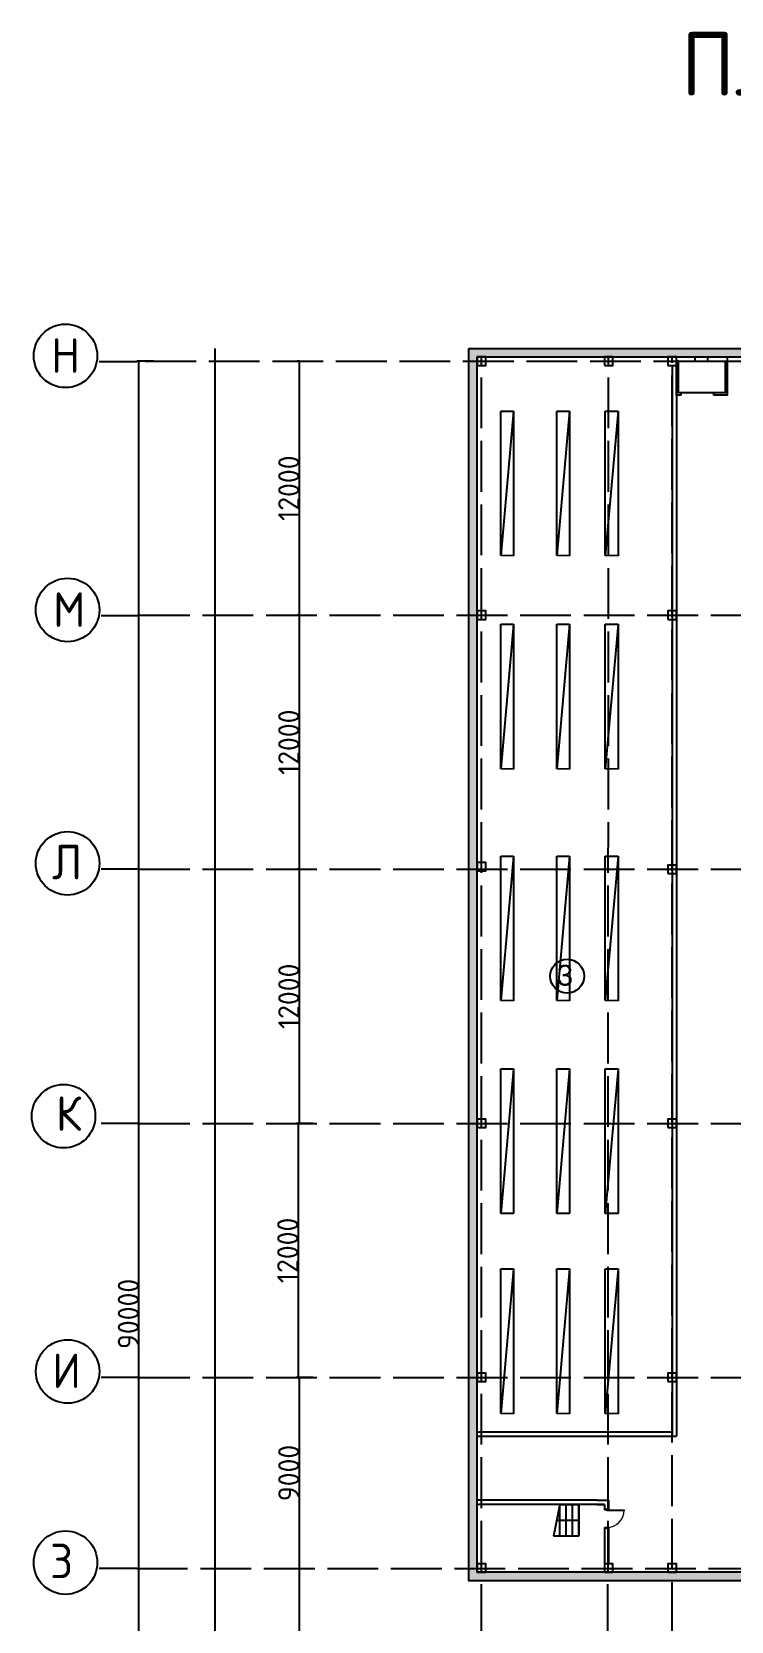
# Model space of a CAD drawing. Header units: millimetres. Extents: x -1544140 to 7445918, y -1294905 to 2019878.
# Drawn here: x 248114 to 281142, y 203624 to 278693 of the extents above; entities that cross this region are included whole.
import ezdxf

# ---------------------------------------------------------------- set-up
doc = ezdxf.new("R2010")
doc.units = ezdxf.units.MM
doc.header["$MEASUREMENT"] = 0
doc.linetypes.add('ACAD_ISO02W100', pattern=[15, 12, -3])
doc.layers.add('JA_Building Outline', color=7, linetype='Continuous', lineweight=5)
doc.layers.add('Plan 1', color=7, linetype='Continuous')
doc.layers.add('Plan 2', color=7, linetype='Continuous')
doc.styles.add('Annotative', font='GOST Common.ttf')
doc.styles.add('gost', font='GOST Common.ttf')
doc.styles.get("Standard").update_dxf_attribs({"font": 'arial.ttf'})
doc.dimstyles.get("Standard").update_dxf_attribs({"dimtxt": 1000, "dimasz": 100, "dimexe": 100, "dimexo": 0.06, "dimgap": 0.19, "dimtad": 1, "dimdec": 0, "dimzin": 0, "dimdsep": 46, "dimtxsty": 'Annotative', "dimblk": 'ARCHTICK', "dimcen": 0.09, "dimadec": 0, "dimazin": 0, "dimtfac": 1, "dimtdec": 0, "dimtofl": 0, "dimtmove": 0, "dimatfit": 3, "dimldrblk": 'ARCHTICK', "dimfxl": 700, "dimfxlon": 1, "dimtolj": 1, "dimtzin": 0, "dimarcsym": 0})

# ---------------------------------------------------------------- blocks, each defined once
blk = doc.blocks.new('_ArchTick')
at = {"color": 0, "linetype": 'ByBlock', "const_width": 0.15}
blk.add_lwpolyline([(-0.5, -0.5), (0.5, 0.5)], dxfattribs=at)
blk = doc.blocks.new('*D21')
at = {"color": 0, "lineweight": -2, "transparency": 16777216}
for p, q in [((253875, 263138), (253075, 263138)), ((253175, 173138), (253175, 263138)), ((253875, 173138), (253075, 173138))]:
    blk.add_line(p, q, dxfattribs=at)
at = {"layer": 'Defpoints', "color": 0, "transparency": 16777216}
for p in [(253175, 263138), (273351, 263138), (273351, 173138)]:
    blk.add_point(p, dxfattribs=at)
at = {"color": 0, "lineweight": -2, "transparency": 16777216, "xscale": 100, "yscale": 100, "zscale": 100}
for p, rotation in [((253175, 263138), 90), ((253175, 173138), 270)]:
    blk.add_blockref('_ArchTick', p, dxfattribs=dict(at, rotation=rotation))
at = {"color": 0, "transparency": 16777216, "insert": (252675, 218138), "char_height": 1000, "attachment_point": 5, "rotation": 90, "style": 'Annotative'}
blk.add_mtext('\\A1;90000', dxfattribs=at)
blk = doc.blocks.new('*D149')
at = {"color": 0, "lineweight": -2, "transparency": 16777216}
for p, q in [((260745, 206111), (260851, 206111)), ((260751, 194138), (260751, 206111)), ((260751, 194138), (260851, 194138))]:
    blk.add_line(p, q, dxfattribs=at)
at = {"layer": 'Defpoints', "color": 0, "transparency": 16777216}
for p in [(260745, 206111), (260751, 206111), (260751, 194138)]:
    blk.add_point(p, dxfattribs=at)
at = {"color": 0, "lineweight": -2, "transparency": 16777216, "xscale": 100, "yscale": 100, "zscale": 100}
for p, rotation in [((260751, 206111), 90), ((260751, 194138), 270)]:
    blk.add_blockref('_ArchTick', p, dxfattribs=dict(at, rotation=rotation))
at = {"color": 0, "transparency": 16777216, "insert": (260251, 200124), "char_height": 1000, "attachment_point": 5, "rotation": 90, "style": 'Annotative'}
blk.add_mtext('\\A1;12000', dxfattribs=at)
blk = doc.blocks.new('*D150')
at = {"color": 0, "lineweight": -2, "transparency": 16777216}
for p, q in [((260751, 215138), (260651, 215138)), ((260751, 206111), (260751, 215138)), ((260051, 206111), (260851, 206111))]:
    blk.add_line(p, q, dxfattribs=at)
at = {"layer": 'Defpoints', "color": 0, "transparency": 16777216}
for p in [(260751, 215138), (260751, 215138), (256745, 206111)]:
    blk.add_point(p, dxfattribs=at)
at = {"color": 0, "lineweight": -2, "transparency": 16777216, "xscale": 100, "yscale": 100, "zscale": 100}
for p, rotation in [((260751, 215138), 90), ((260751, 206111), 270)]:
    blk.add_blockref('_ArchTick', p, dxfattribs=dict(at, rotation=rotation))
at = {"color": 0, "transparency": 16777216, "insert": (260251, 210624), "char_height": 1000, "attachment_point": 5, "rotation": 90, "style": 'Annotative'}
blk.add_mtext('\\A1;9000', dxfattribs=at)
blk = doc.blocks.new('*D151')
at = {"color": 0, "lineweight": -2, "transparency": 16777216}
for p, q in [((260751, 239138), (260651, 239138)), ((260751, 227138), (260751, 239138)), ((260751, 227138), (260851, 227138))]:
    blk.add_line(p, q, dxfattribs=at)
at = {"layer": 'Defpoints', "color": 0, "transparency": 16777216}
for p in [(260751, 239138), (260751, 239138), (260751, 227138)]:
    blk.add_point(p, dxfattribs=at)
at = {"color": 0, "lineweight": -2, "transparency": 16777216, "xscale": 100, "yscale": 100, "zscale": 100}
for p, rotation in [((260751, 239138), 90), ((260751, 227138), 270)]:
    blk.add_blockref('_ArchTick', p, dxfattribs=dict(at, rotation=rotation))
at = {"color": 0, "transparency": 16777216, "insert": (260251, 233138), "char_height": 1000, "attachment_point": 5, "rotation": 90, "style": 'Annotative'}
blk.add_mtext('\\A1;12000', dxfattribs=at)
blk = doc.blocks.new('*D152')
at = {"color": 0, "lineweight": -2, "transparency": 16777216}
for p, q in [((260751, 251138), (260651, 251138)), ((260751, 239138), (260751, 251138)), ((260751, 239138), (260651, 239138))]:
    blk.add_line(p, q, dxfattribs=at)
at = {"layer": 'Defpoints', "color": 0, "transparency": 16777216}
for p in [(260751, 251138), (260751, 251138), (260751, 239138)]:
    blk.add_point(p, dxfattribs=at)
at = {"color": 0, "lineweight": -2, "transparency": 16777216, "xscale": 100, "yscale": 100, "zscale": 100}
for p, rotation in [((260751, 251138), 90), ((260751, 239138), 270)]:
    blk.add_blockref('_ArchTick', p, dxfattribs=dict(at, rotation=rotation))
at = {"color": 0, "transparency": 16777216, "insert": (260251, 245138), "char_height": 1000, "attachment_point": 5, "rotation": 90, "style": 'Annotative'}
blk.add_mtext('\\A1;12000', dxfattribs=at)
blk = doc.blocks.new('*D153')
at = {"color": 0, "lineweight": -2, "transparency": 16777216}
for p, q in [((260751, 263138), (260651, 263138)), ((260751, 251138), (260751, 263138)), ((260751, 251138), (260651, 251138))]:
    blk.add_line(p, q, dxfattribs=at)
at = {"layer": 'Defpoints', "color": 0, "transparency": 16777216}
for p in [(260751, 263138), (260751, 263138), (260751, 251138)]:
    blk.add_point(p, dxfattribs=at)
at = {"color": 0, "lineweight": -2, "transparency": 16777216, "xscale": 100, "yscale": 100, "zscale": 100}
for p, rotation in [((260751, 263138), 90), ((260751, 251138), 270)]:
    blk.add_blockref('_ArchTick', p, dxfattribs=dict(at, rotation=rotation))
at = {"color": 0, "transparency": 16777216, "insert": (260251, 257138), "char_height": 1000, "attachment_point": 5, "rotation": 90, "style": 'Annotative'}
blk.add_mtext('\\A1;12000', dxfattribs=at)
blk = doc.blocks.new('*D157')
at = {"color": 0, "lineweight": -2, "transparency": 16777216}
for p, q in [((261401, 227138), (260601, 227138)), ((260701, 215138), (260701, 227138)), ((261401, 215138), (260601, 215138))]:
    blk.add_line(p, q, dxfattribs=at)
at = {"layer": 'Defpoints', "color": 0, "transparency": 16777216}
for p in [(260701, 227138), (268751, 227138), (268751, 215138)]:
    blk.add_point(p, dxfattribs=at)
at = {"color": 0, "lineweight": -2, "transparency": 16777216, "xscale": 100, "yscale": 100, "zscale": 100}
for p, rotation in [((260701, 227138), 90), ((260701, 215138), 270)]:
    blk.add_blockref('_ArchTick', p, dxfattribs=dict(at, rotation=rotation))
at = {"color": 0, "transparency": 16777216, "insert": (260201, 221138), "char_height": 1000, "attachment_point": 5, "rotation": 90, "style": 'Annotative'}
blk.add_mtext('\\A1;12000', dxfattribs=at)

msp = doc.modelspace()

# ---------------------------------------------------------------- hatches: boundary and pattern name
at = {"true_color": 0x636466}
h = msp.add_hatch(color=251, dxfattribs=at)
h.dxf.hatch_style = 1
h.paths.add_polyline_path([(269150.8, 239137.8), (268750.8, 239137.8), (268750.8, 227137.8), (269150.8, 227137.8)])
h.paths.add_polyline_path([(269150.8, 227137.8), (268750.8, 227137.8), (268750.8, 205537.8), (269350.8, 205537.8), (269350.8, 205937.8), (269150.8, 205937.8)])
h.paths.add_polyline_path([(269150.8, 251137.8), (268750.8, 251137.8), (268750.8, 239137.8), (269150.8, 239137.8)])
h.paths.add_polyline_path([(269150.8, 263137.8), (268750.8, 263137.8), (268750.8, 251137.8), (269150.8, 251137.8)])
h.paths.add_polyline_path([(290950.8, 263737.8), (268750.8, 263737.8), (268750.8, 263137.8), (269150.8, 263137.8), (269150.8, 263337.8), (290550.8, 263337.8), (290550.8, 263137.8), (290950.8, 263137.8)])
h.paths.add_polyline_path([(290950.8, 263137.8), (290550.8, 263137.8), (290550.8, 251137.8), (290950.8, 251137.8)])
h.paths.add_polyline_path([(290950.8, 251137.8), (290550.8, 251137.8), (290550.8, 227337.8), (296350.8, 227337.8), (296350.8, 227737.8), (290950.8, 227737.8)])
h.paths.add_polyline_path([(302350.8, 227737.8), (296350.8, 227737.8), (296350.8, 227337.8), (302350.8, 227337.8)])
h.paths.add_polyline_path([(308350.8, 227737.8), (302350.8, 227737.8), (302350.8, 227337.8), (308350.8, 227337.8)])
h.paths.add_polyline_path([(314350.8, 227737.8), (308350.8, 227737.8), (308350.8, 227337.8), (314350.8, 227337.8)])
h.paths.add_polyline_path([(338350.8, 205937.8), (332350.8, 205937.8), (332350.8, 205537.8), (338350.8, 205537.8)])
h.paths.add_polyline_path([(332350.8, 205937.8), (269150.8, 205937.8), (269150.8, 206137.8), (268750.8, 206137.8), (268750.8, 205537.8), (332350.8, 205537.8)])
h.paths.add_polyline_path([(269350.8, 205937.8), (269150.8, 205937.8), (269150.8, 206137.8), (268750.8, 206137.8), (268750.8, 205537.8), (269350.8, 205537.8)], flags=16)
h.paths.add_polyline_path([(290150.8, 194137.8), (289750.8, 194137.8), (289750.8, 188137.8), (290150.8, 188137.8)], flags=17)
h.paths.add_polyline_path([(296350.8, 194737.8), (290350.8, 194737.8), (290350.8, 194337.8), (296350.8, 194337.8)], flags=17)
h.paths.add_polyline_path([(290350.8, 194737.8), (289750.8, 194737.8), (289750.8, 194137.8), (290150.8, 194137.8), (290150.8, 194337.8), (290350.8, 194337.8)], flags=16)
h.paths.add_polyline_path([(302350.8, 194737.8), (296350.8, 194737.8), (296350.8, 194337.8), (302350.8, 194337.8)])
h.paths.add_polyline_path([(308350.8, 194737.8), (302350.8, 194737.8), (302350.8, 194337.8), (308350.8, 194337.8)])
h.paths.add_polyline_path([(314350.8, 194737.8), (308350.8, 194737.8), (308350.8, 194337.8), (314350.8, 194337.8)])
h.paths.add_polyline_path([(320350.8, 194737.8), (314350.8, 194737.8), (314350.8, 194337.8), (320350.8, 194337.8)])
h.paths.add_polyline_path([(320950.8, 194137.8), (320550.8, 194137.8), (320550.8, 188137.8), (320950.8, 188137.8)])
h.paths.add_polyline_path([(320950.8, 194737.8), (320350.8, 194737.8), (320350.8, 194337.8), (320550.8, 194337.8), (320550.8, 194137.8), (320950.8, 194137.8)])
h.paths.add_polyline_path([(320950.8, 188137.8), (320550.8, 188137.8), (320550.8, 182137.8), (320950.8, 182137.8)])
h.paths.add_polyline_path([(320950.8, 182137.8), (320550.8, 182137.8), (320550.8, 172937.8), (320350.8, 172937.8), (320350.8, 172537.8), (320950.8, 172537.8)])
h.paths.add_polyline_path([(320350.8, 172937.8), (314350.8, 172937.8), (314350.8, 172537.8), (320350.8, 172537.8)])
h.paths.add_polyline_path([(314350.8, 172937.8), (308350.8, 172937.8), (308350.8, 172537.8), (314350.8, 172537.8)])
h.paths.add_polyline_path([(308350.8, 172937.8), (308150.8, 172937.8), (308150.8, 173137.8), (307750.8, 173137.8), (307750.8, 172537.8), (308350.8, 172537.8)])
h.paths.add_polyline_path([(308150.8, 179137.8), (307750.8, 179137.8), (307750.8, 173137.8), (308150.8, 173137.8)])
h.paths.add_polyline_path([(308150.8, 181937.8), (302350.8, 181937.8), (302350.8, 181537.8), (307750.8, 181537.8), (307750.8, 179137.8), (308150.8, 179137.8)])
h.paths.add_polyline_path([(302350.8, 181937.8), (296350.8, 181937.8), (296350.8, 181537.8), (302350.8, 181537.8)])
h.paths.add_polyline_path([(296350.8, 181937.8), (290150.8, 181937.8), (290150.8, 182137.8), (289750.8, 182137.8), (289750.8, 181537.8), (296350.8, 181537.8)])
h.paths.add_polyline_path([(290150.8, 194337.8), (296350.8, 194337.8), (296350.8, 194737.8), (289750.8, 194737.8), (289750.8, 182137.8), (290150.8, 182137.8)])
h.paths.add_polyline_path([(338950.8, 205937.8), (338350.8, 205937.8), (338350.8, 205537.8), (338950.8, 205537.8)])
h.paths.add_polyline_path([(338350.8, 227337.8), (338350.8, 227737.8), (314350.8, 227737.8), (314350.8, 227337.8)])

# ---------------------------------------------------------------- linework, layer by layer
for p, q in [((256750.8, 263737.8), (256750.8, 173137.8)), ((253074.8, 263104.8), (251288.6, 263104.8)), ((278350.8, 262937.8), (278350.8, 212371.1)), ((278550.8, 263337.8), (280950.8, 263337.8)), ((278650.8, 263137.8), (278550.8, 263137.8)), ((278550.8, 263137.8), (280950.8, 263137.8)), ((278550.8, 262937.8), (278550.8, 212371.1)), ((278650.8, 263137.8), (278650.8, 263137.8)), ((279433.4, 263137.8), (279433.4, 263337.8)), ((280033.9, 263137.8), (280033.9, 263337.8)), ((280850.8, 263137.8), (280950.8, 263137.8)), ((278778.6, 261537.8), (278778.6, 261637.8)), ((280324.1, 261537.8), (280324.1, 261637.8)), ((270258.3, 253952.8), (270258.3, 260782.8)), ((270258.3, 260782.8), (270858.3, 260782.8)), ((270858.3, 260782.8), (270258.3, 253952.8)), ((270858.3, 260782.8), (270858.3, 253946.4)), ((272913.6, 253952.8), (272913.6, 260782.8)), ((272913.6, 260782.8), (273513.6, 260782.8)), ((273513.6, 260782.8), (272913.6, 253952.8)), ((273513.6, 260782.8), (273513.6, 253946.4)), ((275196.4, 253952.8), (275196.4, 260782.8)), ((275196.4, 260782.8), (275796.4, 260782.8)), ((275796.4, 260782.8), (275196.4, 253952.8)), ((275796.4, 260782.8), (275796.4, 253946.4)), ((270858.3, 253946.4), (270258.3, 253952.8)), ((273513.6, 253946.4), (272913.6, 253952.8)), ((275796.4, 253946.4), (275196.4, 253952.8)), ((253174.8, 251104.8), (251388.6, 251104.8)), ((270258.3, 243878.1), (270258.3, 250708.2)), ((270258.3, 250708.2), (270858.3, 250708.2)), ((270858.3, 250708.2), (270258.3, 243878.1)), ((270858.3, 250708.2), (270858.3, 243871.7)), ((272913.6, 243878.1), (272913.6, 250708.2)), ((272913.6, 250708.2), (273513.6, 250708.2)), ((273513.6, 250708.2), (272913.6, 243878.1)), ((273513.6, 250708.2), (273513.6, 243871.7)), ((275196.4, 243878.1), (275196.4, 250708.2)), ((275196.4, 250708.2), (275796.4, 250708.2)), ((275796.4, 250708.2), (275196.4, 243878.1)), ((275796.4, 250708.2), (275796.4, 243871.7)), ((270858.3, 243871.7), (270258.3, 243878.1)), ((273513.6, 243871.7), (272913.6, 243878.1)), ((275796.4, 243871.7), (275196.4, 243878.1)), ((270258.3, 232933.6), (270258.3, 239763.7)), ((270258.3, 239763.7), (270858.3, 239763.7)), ((270858.3, 239763.7), (270258.3, 232933.6)), ((270858.3, 239763.7), (270858.3, 232927.3)), ((272913.6, 232933.6), (272913.6, 239763.7)), ((272913.6, 239763.7), (273513.6, 239763.7)), ((273513.6, 239763.7), (272913.6, 232933.6)), ((273513.6, 239763.7), (273513.6, 232927.3)), ((275196.4, 232933.6), (275196.4, 239763.7)), ((275196.4, 239763.7), (275796.4, 239763.7)), ((275796.4, 239763.7), (275196.4, 232933.6)), ((275796.4, 239763.7), (275796.4, 232927.3)), ((253174.8, 239137.8), (251388.6, 239137.8)), ((278350.8, 238937.8), (278350.8, 227337.8)), ((270858.3, 232927.3), (270258.3, 232933.6)), ((273513.6, 232927.3), (272913.6, 232933.6)), ((275796.4, 232927.3), (275196.4, 232933.6)), ((270258.3, 222881.5), (270258.3, 229711.6)), ((270258.3, 229711.6), (270858.3, 229711.6)), ((270858.3, 229711.6), (270258.3, 222881.5)), ((270858.3, 229711.6), (270858.3, 222875.2)), ((272913.6, 222881.5), (272913.6, 229711.6)), ((272913.6, 229711.6), (273513.6, 229711.6)), ((273513.6, 229711.6), (272913.6, 222881.5)), ((273513.6, 229711.6), (273513.6, 222875.2)), ((275196.4, 222881.5), (275196.4, 229711.6)), ((275196.4, 229711.6), (275796.4, 229711.6)), ((275796.4, 229711.6), (275196.4, 222881.5)), ((275796.4, 229711.6), (275796.4, 222875.2)), ((253175.1, 227137.8), (251389, 227137.8)), ((278350.8, 226937.8), (278350.8, 215337.8)), ((270858.3, 222875.2), (270258.3, 222881.5)), ((273513.6, 222875.2), (272913.6, 222881.5)), ((275796.4, 222875.2), (275196.4, 222881.5)), ((270258.3, 213431.9), (270258.3, 220261.9)), ((270258.3, 220261.9), (270858.3, 220261.9)), ((270858.3, 220261.9), (270258.3, 213431.9)), ((270858.3, 220261.9), (270858.3, 213425.5)), ((272913.6, 213431.9), (272913.6, 220261.9)), ((272913.6, 220261.9), (273513.6, 220261.9)), ((273513.6, 220261.9), (272913.6, 213431.9)), ((273513.6, 220261.9), (273513.6, 213425.5)), ((275196.4, 213431.9), (275196.4, 220261.9)), ((275196.4, 220261.9), (275796.4, 220261.9)), ((275796.4, 220261.9), (275196.4, 213431.9)), ((275796.4, 220261.9), (275796.4, 213425.5)), ((253175.5, 215137.8), (251389.3, 215137.8)), ((278350.8, 214937.8), (278350.8, 212571.1)), ((270858.3, 213425.5), (270258.3, 213431.9)), ((273513.6, 213425.5), (272913.6, 213431.9)), ((275796.4, 213425.5), (275196.4, 213431.9)), ((269150.8, 212571.1), (278350.8, 212571.1)), ((269150.8, 212371.1), (278550.8, 212371.1)), ((274819, 209337.8), (269150.8, 209337.8)), ((274819, 209137.8), (269150.8, 209137.8)), ((275150.8, 209137.8), (269150.8, 209137.8)), ((273050.8, 209137.8), (272750.8, 207637.8)), ((273050.8, 207637.8), (273050.8, 209137.8)), ((273050.8, 209137.8), (273950.8, 209137.8)), ((273350.8, 207637.8), (273350.8, 209137.8)), ((273650.8, 207637.8), (273650.8, 209137.8)), ((273950.8, 207637.8), (273950.8, 209137.8)), ((273950.8, 209137.8), (273950.8, 207637.8)), ((274819, 209337.8), (275350, 209337.8)), ((274819, 209137.8), (275150.8, 209137.8)), ((275150.8, 209137.8), (275150.8, 208882.1)), ((275263.3, 208918.1), (275350.1, 208918.1)), ((275350, 209337.8), (275350.1, 208918.1)), ((273950.8, 208387.8), (272900.8, 208387.8)), ((275150.8, 208053.8), (275150.8, 206783.2)), ((275263.3, 208017.8), (275350.3, 208017.8)), ((275350.3, 208017.8), (275350.8, 206337.8)), ((273950.8, 207637.8), (272750.8, 207637.8)), ((275150.8, 206783.2), (275150.8, 206337.8)), ((253075.1, 206109.9), (251289, 206109.9))]:
    msp.add_line(p, q)
at = {"color": 9, "linetype": 'ACAD_ISO02W100', "ltscale": 200, "true_color": 0xc4c4c5}
for p, q in [((253474.8, 263137.8), (375575.3, 263137.8)), ((269350.8, 154967.2), (269350.8, 263337.8)), ((275300.4, 154967.2), (275350.8, 263337.8)), ((278350.8, 155062.5), (278350.8, 263337.8)), ((253174.8, 251137.8), (375575.3, 251137.8)), ((253174.8, 239137.8), (375575.3, 239137.8)), ((253175.1, 227137.8), (375575.3, 227137.8)), ((253174.8, 215137.8), (375578.4, 215137.8)), ((253074.8, 206109.9), (375575.3, 206137.8))]:
    msp.add_line(p, q, dxfattribs=at)
at = {"color": 18, "true_color": 0x000000}
for p, q in [((275150.8, 208918.1), (275150.8, 208882.1)), ((275150.8, 208053.8), (275150.8, 208018.1))]:
    msp.add_line(p, q, dxfattribs=at)
for points in [[(268750.8, 263737.8), (290950.8, 263737.8), (290950.8, 227737.8), (343350.8, 227737.8), (343350.8, 205537.8), (268750.8, 205537.8)], [(269150.8, 262937.8), (269550.8, 262937.8), (269550.8, 263337.8), (269150.8, 263337.8)], [(275150.8, 262937.8), (275550.8, 262937.8), (275550.8, 263337.8), (275150.8, 263337.8)], [(278150.8, 262937.8), (278550.8, 262937.8), (278550.8, 263337.8), (278150.8, 263337.8)], [(269150.8, 250937.8), (269550.8, 250937.8), (269550.8, 251337.8), (269150.8, 251337.8)], [(278150.8, 250937.8), (278550.8, 250937.8), (278550.8, 251337.8), (278150.8, 251337.8)], [(269150.8, 239063.9), (269550.8, 239063.9), (269550.8, 239463.9), (269150.8, 239463.9)], [(278150.8, 238937.8), (278550.8, 238937.8), (278550.8, 239337.8), (278150.8, 239337.8)], [(269150.8, 226937.8), (269550.8, 226937.8), (269550.8, 227337.8), (269150.8, 227337.8)], [(278150.8, 226937.8), (278550.8, 226937.8), (278550.8, 227337.8), (278150.8, 227337.8)], [(269150.8, 214937.8), (269550.8, 214937.8), (269550.8, 215337.8), (269150.8, 215337.8)], [(278150.8, 214937.8), (278550.8, 214937.8), (278550.8, 215337.8), (278150.8, 215337.8)], [(269150.8, 205937.8), (269550.8, 205937.8), (269550.8, 206337.8), (269150.8, 206337.8)], [(275150.8, 205937.8), (275550.8, 205937.8), (275550.8, 206337.8), (275150.8, 206337.8)], [(278150.8, 205937.8), (278550.8, 205937.8), (278550.8, 206337.8), (278150.8, 206337.8)]]:
    msp.add_lwpolyline(points, close=True)
for points in [[(269150.8, 263337.8), (290550.8, 263337.8), (290550.8, 227337.8), (342950.8, 227337.8), (342950.8, 205937.8), (269150.8, 205937.8), (269150.8, 263337.8)], [(278778.6, 261537.8), (278550.8, 261537.8), (278550.8, 263337.8)], [(278650.8, 261637.8), (278650.8, 263137.8), (280850.8, 263137.8), (280850.8, 261637.8), (278650.8, 261637.8)], [(280950.8, 263337.8), (280950.8, 261537.8), (280324.1, 261537.8)]]:
    msp.add_lwpolyline(points)
for centre in [(249705, 263385.9), (249805, 251385.9), (249805, 239418.8), (249614.3, 227474.7), (249805.7, 215418.8), (249705.4, 206391)]:
    msp.add_circle(centre, 1500)
at = {"layer": 'JA_Building Outline', "color": 18, "lineweight": 0, "true_color": 0x000000}
for p, q in [((275150.8, 208918.1), (275150.8, 208882.1)), ((275263.3, 208918.1), (275150.8, 208918.1)), ((275150.8, 208882.1), (275263.3, 208882.1)), ((275263.3, 208882.1), (275263.3, 208918.1)), ((275150.8, 208053.8), (275150.8, 208017.8)), ((275263.3, 208053.8), (275150.8, 208053.8)), ((275150.8, 208017.8), (275263.3, 208017.8)), ((275263.3, 208017.8), (275263.3, 208053.8))]:
    msp.add_line(p, q, dxfattribs=at)
at = {"layer": 'JA_Building Outline', "color": 18, "lineweight": 5, "true_color": 0x000000}
for p, q in [((275263.3, 208882.1), (275150.8, 208882.1)), ((275263.3, 208053.8), (275150.8, 208053.8))]:
    msp.add_line(p, q, dxfattribs=at)
msp.add_lwpolyline([(275263.3, 208882.1), (276091.6, 208882.1), (276091.6, 208832.9), (275263.3, 208832.9)], close=True, dxfattribs=at)
msp.add_arc((275261.2, 208882.7), 829.5, 270, 0, dxfattribs=at)
at = {"layer": 'Plan 2'}
msp.add_circle((273393.7, 234088.3), 800, dxfattribs=at)

# ---------------------------------------------------------------- texts
at = {"insert": (278779.8, 278673.5), "char_height": 3000, "attachment_point": 1, "style": 'gost'}
msp.add_mtext_dynamic_manual_height_columns('План 2,3 этажа', width=32337.304, gutter_width=1, heights=[0], dxfattribs=at)
at = {"layer": 'Plan 1', "char_height": 1630.6, "attachment_point": 1, "style": 'gost'}
for s, insert in [('Н', (249019.9, 264218.9)), ('М', (249119.9, 252218.9)), ('Л', (249074.2, 240295.2)), ('К', (249255.9, 228417.7)), ('И', (249074.9, 216270.5)), ('З', (248974.5, 207284.3))]:
    msp.add_mtext_dynamic_manual_height_columns(s, width=31807.575, gutter_width=5.44, heights=[0], dxfattribs=dict(at, insert=insert))
at = {"layer": 'Plan 2', "insert": (272912.3, 234624.7), "char_height": 981.6, "attachment_point": 1}
msp.add_mtext_dynamic_manual_height_columns('3', width=981.649, gutter_width=3.27, heights=[0], dxfattribs=at)

# ---------------------------------------------------------------- dimensions: what is measured, and where the dimension line sits
for base, p1, p2, picture, middle in [((253174.8, 263137.8), (273350.8, 173137.8), (273350.8, 263137.8), '*D21', (252674.6, 218137.8)), ((260700.8, 227137.8), (268750.8, 215137.8), (268750.8, 227137.8), '*D157', (260200.6, 221137.8))]:
    dim = msp.add_linear_dim(base=base, p1=p1, p2=p2, angle=90, dimstyle='Standard')
    dim.commit()
    dim.dimension.update_dxf_attribs({"geometry": picture, "text_midpoint": middle})
for base, p1, p2, picture, middle in [((260750.8, 263137.8), (260750.8, 251137.8), (260750.8, 263137.8), '*D153', (260250.6, 257137.8)), ((260750.8, 251137.8), (260751.1, 239137.8), (260750.8, 251137.8), '*D152', (260250.6, 245137.8)), ((260750.8, 239137.8), (260750.8, 227137.8), (260751.1, 239137.8), '*D151', (260250.6, 233137.8))]:
    dim = msp.add_linear_dim(base=base, p1=p1, p2=p2, angle=90, dimstyle='Standard', override={"dimtmove": 1})
    dim.commit()
    dim.dimension.update_dxf_attribs({"geometry": picture, "text_midpoint": middle})
for base, p1, p2, text, picture, middle in [((260750.8, 215137.8), (256744.6, 206110.8), (260750.8, 215137.8), '9000', '*D150', (260250.6, 210624.3)), ((260750.8, 206110.8), (260750.8, 194137.8), (260744.6, 206110.8), '12000', '*D149', (260250.6, 200124.3))]:
    dim = msp.add_linear_dim(base=base, p1=p1, p2=p2, angle=90, text=text, dimstyle='Standard', override={"dimtmove": 1})
    dim.commit()
    dim.dimension.update_dxf_attribs({"geometry": picture, "text_midpoint": middle})

doc.saveas('drawing.dxf')
